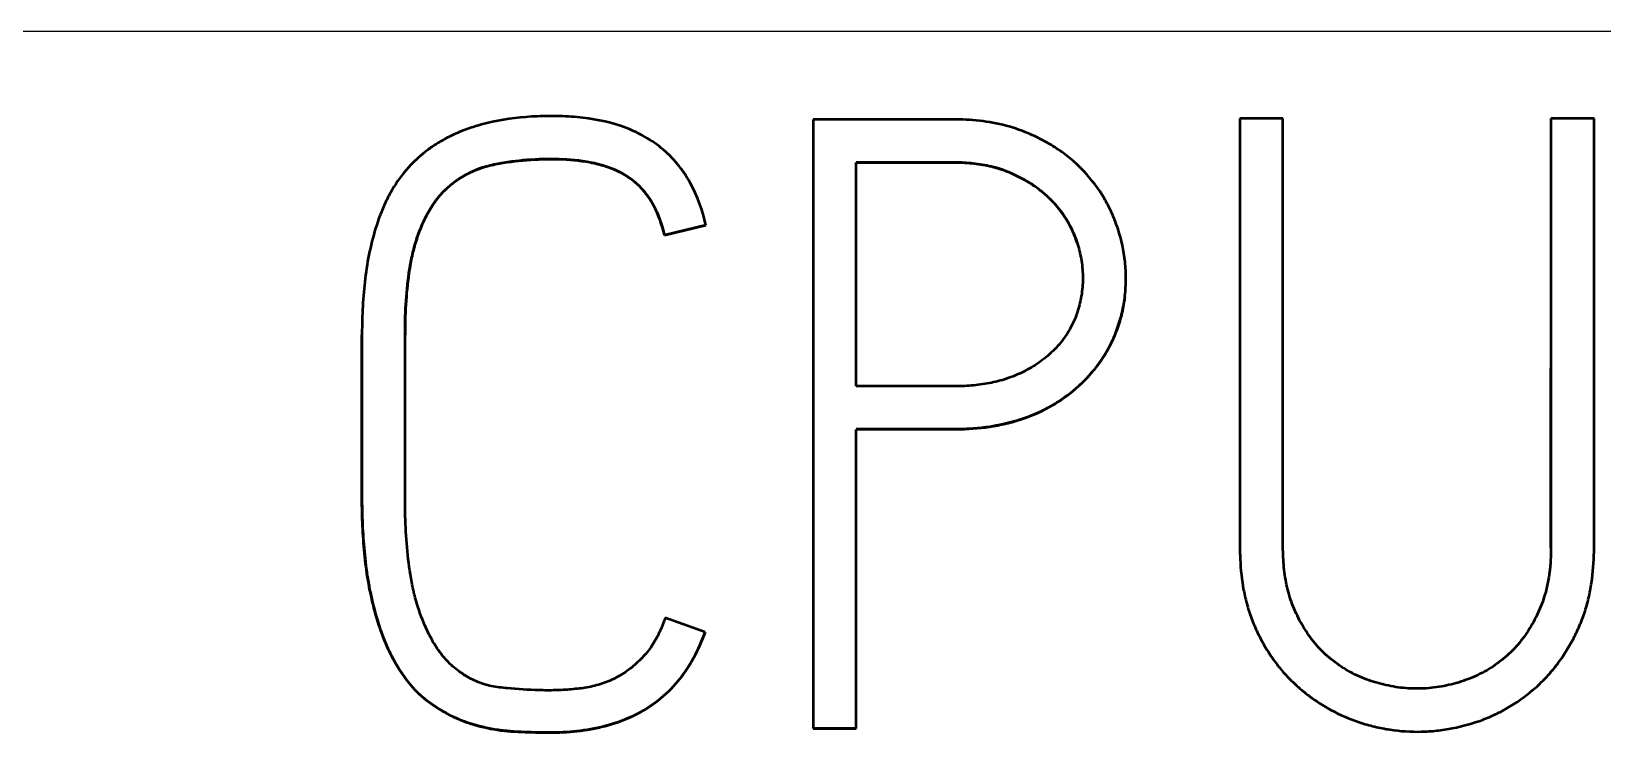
# Model space of a CAD drawing. Header units: millimetres. Extents: x 6750 to 121550, y -28210 to 66060.
# Drawn here: x 16000.874 to 16005, y 16212.721 to 16214.563 of the extents above; entities that cross this region are included whole.
import ezdxf

# ---------------------------------------------------------------- set-up
doc = ezdxf.new("R2010")
doc.units = ezdxf.units.MM
doc.layers.add('1', color=7, linetype='Continuous')

# ---------------------------------------------------------------- blocks, each defined once
blk = doc.blocks.new('s7-1513')
at = {"layer": '1', "color": 7, "linetype": 'Continuous', "lineweight": 25}
blk.add_line((15415.9201, 16404.4403), (15391.1201, 16404.4403), dxfattribs=at)
at = {"layer": '1', "color": 7, "linetype": 'Continuous', "lineweight": 50}
for p, q in [((15393.2655, 16404.209), (15393.2655, 16402.609)), ((15394.4991, 16404.2114), (15394.386, 16404.2114)), ((15395.316, 16404.2114), (15395.2029, 16404.2114)), ((15395.316, 16403.0839), (15395.316, 16404.2113)), ((15393.3786, 16403.5078), (15393.3786, 16404.0959)), ((15392.9833, 16403.9315), (15392.8747, 16403.9052)), ((15392.8747, 16403.9052), (15392.9833, 16403.9315)), ((15392.9833, 16403.9315), (15392.9833, 16403.9315)), ((15392.8747, 16403.9052), (15392.8747, 16403.9052)), ((15394.0866, 16403.7921), (15394.0866, 16403.7921)), ((15392.0803, 16403.6432), (15392.0803, 16403.6432)), ((15393.3786, 16402.609), (15393.3786, 16403.3947)), ((15392.9813, 16402.862), (15392.877, 16402.8997)), ((15392.9813, 16402.862), (15392.9813, 16402.862)), ((15393.3786, 16402.6091), (15393.2655, 16402.6091)), ((15393.2655, 16402.6091), (15393.3786, 16402.6091))]:
    blk.add_line(p, q, dxfattribs=at)
for points, knots in [([(15392.9833, 16403.9315), (15392.9746, 16403.9704), (15392.9616, 16404.0077), (15392.9375, 16404.0512), (15392.9322, 16404.0598), (15392.921, 16404.0763), (15392.9151, 16404.0842), (15392.8962, 16404.1071), (15392.8821, 16404.1212), (15392.8509, 16404.1466), (15392.8343, 16404.1575), (15392.808, 16404.1717), (15392.799, 16404.1761), (15392.7807, 16404.1841), (15392.7713, 16404.1877), (15392.7239, 16404.204), (15392.6849, 16404.2113), (15392.6352, 16404.2159), (15392.6251, 16404.2166), (15392.6051, 16404.2176), (15392.5952, 16404.2178), (15392.5653, 16404.218), (15392.5455, 16404.2175), (15392.4863, 16404.2139), (15392.4471, 16404.2087), (15392.3988, 16404.1969), (15392.3891, 16404.1942), (15392.3699, 16404.1883), (15392.3603, 16404.1851), (15392.3321, 16404.1745), (15392.314, 16404.1663), (15392.2877, 16404.1519), (15392.2792, 16404.1467), (15392.2624, 16404.1358), (15392.2542, 16404.1299), (15392.2304, 16404.1113), (15392.2157, 16404.0976), (15392.2022, 16404.0827)], [0, 0, 0, 0, 0.125, 0.125, 0.15625, 0.15625, 0.1875, 0.1875, 0.25, 0.25, 0.3125, 0.3125, 0.34375, 0.34375, 0.375, 0.375, 0.5, 0.5, 0.53125, 0.53125, 0.5625, 0.5625, 0.625, 0.625, 0.75, 0.75, 0.78125, 0.78125, 0.8125, 0.8125, 0.875, 0.875, 0.90625, 0.90625, 0.9375, 0.9375, 1, 1, 1, 1]), ([(15393.8304, 16404.1724), (15393.7865, 16404.1911), (15393.7407, 16404.2016), (15393.682, 16404.2074), (15393.6701, 16404.2082), (15393.6523, 16404.2089), (15393.6463, 16404.209), (15393.6344, 16404.2092), (15393.6285, 16404.2091), (15393.5987, 16404.2091), (15393.4797, 16404.2091), (15393.3607, 16404.2091), (15393.2655, 16404.2091)], [0, 0, 0, 0, 0.25, 0.25, 0.3125, 0.3125, 0.34375, 0.34375, 0.375, 0.375, 0.5, 1, 1, 1, 1]), ([(15394.386, 16404.2114), (15394.386, 16403.9928), (15394.386, 16403.6649), (15394.386, 16403.3097), (15394.386, 16403.1594), (15394.386, 16403.1184), (15394.386, 16403.091), (15394.3859, 16403.0774), (15394.3871, 16403.0365), (15394.3895, 16403.0094), (15394.3963, 16402.9691), (15394.3991, 16402.9558), (15394.4059, 16402.9292), (15394.4099, 16402.9159), (15394.4192, 16402.89), (15394.4245, 16402.8773), (15394.4361, 16402.8526), (15394.4486, 16402.8283), (15394.4633, 16402.8051), (15394.4791, 16402.7824), (15394.4875, 16402.7714), (15394.5053, 16402.7505), (15394.5147, 16402.7406), (15394.5344, 16402.7216), (15394.5447, 16402.7126), (15394.5661, 16402.6954), (15394.5772, 16402.6871), (15394.6002, 16402.6717), (15394.612, 16402.6646), (15394.6481, 16402.6448), (15394.6733, 16402.6339), (15394.7126, 16402.6208), (15394.726, 16402.617), (15394.7529, 16402.6105), (15394.7664, 16402.6078), (15394.8071, 16402.6017), (15394.8345, 16402.5999), (15394.876, 16402.6007), (15394.8899, 16402.6017), (15394.9173, 16402.6046), (15394.9309, 16402.6067), (15394.9713, 16402.6146), (15394.9977, 16402.6222), (15395.0366, 16402.6368), (15395.0493, 16402.6422), (15395.074, 16402.6543), (15395.1099, 16402.6739), (15395.1428, 16402.6984), (15395.1736, 16402.726), (15395.1835, 16402.7357), (15395.202, 16402.7558), (15395.2195, 16402.7767), (15395.235, 16402.7991), (15395.2495, 16402.8223), (15395.2563, 16402.8342), (15395.2689, 16402.8586), (15395.2747, 16402.871), (15395.2852, 16402.8961), (15395.2944, 16402.9217), (15395.3011, 16402.9481), (15395.3068, 16402.9749), (15395.3091, 16402.9885), (15395.3145, 16403.0292), (15395.316, 16403.0566), (15395.316, 16403.0841)], [0, 0, 0, 0, 0.25, 0.375, 0.40625, 0.421875, 0.421875, 0.4375, 0.4375, 0.46875, 0.46875, 0.484375, 0.484375, 0.5, 0.5, 0.515625, 0.515625, 0.53125, 0.546875, 0.546875, 0.5625, 0.5625, 0.578125, 0.578125, 0.59375, 0.59375, 0.609375, 0.609375, 0.625, 0.625, 0.65625, 0.65625, 0.671875, 0.671875, 0.6875, 0.6875, 0.71875, 0.71875, 0.734375, 0.734375, 0.75, 0.75, 0.78125, 0.78125, 0.796875, 0.796875, 0.8125, 0.84375, 0.84375, 0.859375, 0.859375, 0.875, 0.890625, 0.890625, 0.90625, 0.90625, 0.921875, 0.921875, 0.9375, 0.953125, 0.953125, 0.96875, 0.96875, 1, 1, 1, 1]), ([(15395.2029, 16404.2114), (15395.2029, 16403.9288), (15395.2029, 16403.5755), (15395.2029, 16403.2045), (15395.2029, 16403.1162), (15395.2029, 16403.0897), (15395.2029, 16403.0809), (15395.2026, 16403.0632), (15395.2022, 16403.0544), (15395.199, 16403.0104), (15395.1929, 16402.976), (15395.1783, 16402.9343), (15395.175, 16402.926), (15395.1678, 16402.9099), (15395.1563, 16402.8861), (15395.1425, 16402.8637), (15395.127, 16402.8424), (15395.1215, 16402.8355), (15395.1099, 16402.8221), (15395.1037, 16402.8156), (15395.0846, 16402.797), (15395.0709, 16402.7858), (15395.0419, 16402.7657), (15395.0266, 16402.7568), (15394.9943, 16402.7414), (15394.9776, 16402.7352), (15394.9436, 16402.7248), (15394.9263, 16402.7207), (15394.8997, 16402.7165), (15394.8908, 16402.7155), (15394.8731, 16402.714), (15394.8642, 16402.7136), (15394.8377, 16402.7133), (15394.82, 16402.7144), (15394.7848, 16402.7192), (15394.7671, 16402.7229), (15394.7329, 16402.7323), (15394.7161, 16402.738), (15394.6918, 16402.7487), (15394.6839, 16402.7526), (15394.6682, 16402.7612), (15394.6604, 16402.7658), (15394.6381, 16402.7805), (15394.6242, 16402.7914), (15394.5981, 16402.8152), (15394.5861, 16402.8282), (15394.5642, 16402.8565), (15394.5545, 16402.8714), (15394.5417, 16402.8946), (15394.5377, 16402.9025), (15394.5302, 16402.9186), (15394.5267, 16402.9268), (15394.5173, 16402.9518), (15394.5124, 16402.9689), (15394.5051, 16403.0034), (15394.5026, 16403.0209), (15394.5003, 16403.0474), (15394.4997, 16403.0563), (15394.4991, 16403.074), (15394.4991, 16403.0829), (15394.4991, 16403.1096), (15394.4991, 16403.1984), (15394.4991, 16403.5717), (15394.4991, 16403.9271), (15394.4991, 16404.2114)], [0, 0, 0, 0, 0.25, 0.3125, 0.328125, 0.328125, 0.335938, 0.335938, 0.34375, 0.34375, 0.375, 0.375, 0.382813, 0.382813, 0.390625, 0.40625, 0.40625, 0.414063, 0.414063, 0.421875, 0.421875, 0.4375, 0.4375, 0.453125, 0.453125, 0.46875, 0.46875, 0.484375, 0.484375, 0.492188, 0.492188, 0.5, 0.5, 0.515625, 0.515625, 0.53125, 0.53125, 0.546875, 0.546875, 0.554688, 0.554688, 0.5625, 0.5625, 0.578125, 0.578125, 0.59375, 0.59375, 0.609375, 0.609375, 0.617188, 0.617188, 0.625, 0.625, 0.640625, 0.640625, 0.65625, 0.65625, 0.664063, 0.664063, 0.671875, 0.671875, 0.6875, 0.75, 1, 1, 1, 1]), ([(15393.3786, 16403.3948), (15393.4369, 16403.3948), (15393.5099, 16403.3948), (15393.5902, 16403.3948), (15393.612, 16403.3948), (15393.6266, 16403.3948), (15393.6339, 16403.3948), (15393.6704, 16403.3952), (15393.6994, 16403.3972), (15393.7428, 16403.4037), (15393.7573, 16403.4065), (15393.7789, 16403.4116), (15393.786, 16403.4134), (15393.8004, 16403.4175), (15393.8076, 16403.4198), (15393.8431, 16403.4317), (15393.8701, 16403.444), (15393.9084, 16403.4666), (15393.9208, 16403.4749), (15393.9448, 16403.4929), (15393.9561, 16403.5025), (15393.9885, 16403.5329), (15394.0078, 16403.5553), (15394.0326, 16403.5927), (15394.0401, 16403.6055), (15394.0532, 16403.6319), (15394.0589, 16403.6455), (15394.0688, 16403.6733), (15394.073, 16403.6875), (15394.0798, 16403.7165), (15394.0823, 16403.7312), (15394.0857, 16403.7605), (15394.0865, 16403.7752), (15394.0867, 16403.8047), (15394.0859, 16403.8196), (15394.0813, 16403.864), (15394.075, 16403.8928), (15394.0613, 16403.9349), (15394.056, 16403.9488), (15394.0439, 16403.976), (15394.0371, 16403.9891), (15394.0147, 16404.0272), (15393.997, 16404.0507), (15393.9715, 16404.0779), (15393.9662, 16404.0832), (15393.9555, 16404.0935), (15393.9389, 16404.1083), (15393.9094, 16404.1306), (15393.884, 16404.1459), (15393.8577, 16404.16), (15393.8442, 16404.1665), (15393.8304, 16404.1724)], [0, 0, 0, 0, 0.125, 0.15625, 0.171875, 0.171875, 0.1875, 0.1875, 0.25, 0.25, 0.28125, 0.28125, 0.296875, 0.296875, 0.3125, 0.3125, 0.375, 0.375, 0.40625, 0.40625, 0.4375, 0.4375, 0.5, 0.5, 0.53125, 0.53125, 0.5625, 0.5625, 0.59375, 0.59375, 0.625, 0.625, 0.65625, 0.65625, 0.6875, 0.6875, 0.75, 0.75, 0.78125, 0.78125, 0.8125, 0.8125, 0.875, 0.875, 0.890625, 0.890625, 0.90625, 0.9375, 0.96875, 0.96875, 1, 1, 1, 1]), ([(15392.877, 16402.8997), (15392.8725, 16402.8867), (15392.8674, 16402.874), (15392.8557, 16402.8493), (15392.8491, 16402.8374), (15392.8377, 16402.8203), (15392.8337, 16402.8147), (15392.825, 16402.8039), (15392.8203, 16402.7987), (15392.8057, 16402.7839), (15392.7955, 16402.7746), (15392.7738, 16402.7577), (15392.7623, 16402.7501), (15392.7437, 16402.7402), (15392.7374, 16402.7372), (15392.7246, 16402.7316), (15392.7052, 16402.7241), (15392.685, 16402.7189), (15392.6643, 16402.7153), (15392.6573, 16402.7144), (15392.6434, 16402.7129), (15392.6225, 16402.7107), (15392.6016, 16402.7095), (15392.5737, 16402.7088), (15392.5597, 16402.7089), (15392.5179, 16402.71), (15392.4899, 16402.7117), (15392.4551, 16402.7151), (15392.4481, 16402.7159), (15392.4342, 16402.7175), (15392.4274, 16402.7186), (15392.4137, 16402.7215), (15392.407, 16402.7233), (15392.3936, 16402.7275), (15392.387, 16402.73), (15392.3676, 16402.7384), (15392.3554, 16402.7452), (15392.3382, 16402.7568), (15392.3326, 16402.7609), (15392.3217, 16402.7696), (15392.3163, 16402.7742), (15392.3011, 16402.7888), (15392.2921, 16402.7994), (15392.2757, 16402.8218), (15392.2684, 16402.8337), (15392.2484, 16402.8705), (15392.238, 16402.896), (15392.2249, 16402.9352), (15392.2211, 16402.9485), (15392.2145, 16402.9754), (15392.2117, 16402.9891), (15392.2044, 16403.03), (15392.2011, 16403.0574), (15392.1964, 16403.1121), (15392.1949, 16403.1395), (15392.1937, 16403.1807), (15392.1935, 16403.1944), (15392.1933, 16403.2219), (15392.1934, 16403.2356), (15392.1934, 16403.3042), (15392.1934, 16403.4141), (15392.1934, 16403.5377), (15392.1934, 16403.6063), (15392.1934, 16403.6338), (15392.1933, 16403.6475), (15392.1938, 16403.6887), (15392.1948, 16403.7162), (15392.199, 16403.7709), (15392.2021, 16403.7981), (15392.2092, 16403.8383), (15392.212, 16403.8516), (15392.2187, 16403.8781), (15392.2227, 16403.8912), (15392.2318, 16403.9171), (15392.237, 16403.93), (15392.2487, 16403.9551), (15392.2553, 16403.9673), (15392.2664, 16403.9847), (15392.2703, 16403.9904), (15392.2786, 16404.0015), (15392.283, 16404.0069), (15392.297, 16404.0225), (15392.3071, 16404.0318), (15392.3287, 16404.0489), (15392.3402, 16404.0566), (15392.3647, 16404.0701), (15392.3775, 16404.0757), (15392.3971, 16404.0826), (15392.4037, 16404.0846), (15392.4171, 16404.0882), (15392.424, 16404.0897), (15392.4445, 16404.0939), (15392.4583, 16404.0962), (15392.4995, 16404.1017), (15392.527, 16404.1037), (15392.5821, 16404.1052), (15392.6097, 16404.1048), (15392.6511, 16404.1008), (15392.665, 16404.099), (15392.6926, 16404.0937), (15392.7061, 16404.0903), (15392.726, 16404.0839), (15392.7326, 16404.0816), (15392.7456, 16404.0763), (15392.752, 16404.0734), (15392.7707, 16404.0637), (15392.7824, 16404.0563), (15392.804, 16404.0388), (15392.814, 16404.0287), (15392.8316, 16404.0071), (15392.8392, 16403.9955), (15392.8526, 16403.971), (15392.8582, 16403.9582), (15392.8677, 16403.9321), (15392.8715, 16403.9188), (15392.8747, 16403.9052)], [0, 0, 0, 0, 0.015625, 0.015625, 0.03125, 0.03125, 0.039063, 0.039063, 0.046875, 0.046875, 0.0625, 0.0625, 0.078125, 0.078125, 0.085938, 0.085938, 0.09375, 0.109375, 0.109375, 0.117188, 0.117188, 0.125, 0.140625, 0.140625, 0.15625, 0.15625, 0.1875, 0.1875, 0.195313, 0.195313, 0.203125, 0.203125, 0.210938, 0.210938, 0.21875, 0.21875, 0.234375, 0.234375, 0.242188, 0.242188, 0.25, 0.25, 0.265625, 0.265625, 0.28125, 0.28125, 0.3125, 0.3125, 0.328125, 0.328125, 0.34375, 0.34375, 0.375, 0.375, 0.40625, 0.40625, 0.421875, 0.421875, 0.4375, 0.4375, 0.5, 0.5625, 0.578125, 0.578125, 0.59375, 0.59375, 0.625, 0.625, 0.65625, 0.65625, 0.671875, 0.671875, 0.6875, 0.6875, 0.703125, 0.703125, 0.71875, 0.71875, 0.726562, 0.726562, 0.734375, 0.734375, 0.75, 0.75, 0.765625, 0.765625, 0.78125, 0.78125, 0.789062, 0.789062, 0.796875, 0.796875, 0.8125, 0.8125, 0.84375, 0.84375, 0.875, 0.875, 0.890625, 0.890625, 0.90625, 0.90625, 0.914062, 0.914062, 0.921875, 0.921875, 0.9375, 0.9375, 0.953125, 0.953125, 0.96875, 0.96875, 0.984375, 0.984375, 1, 1, 1, 1]), ([(15392.8747, 16403.9052), (15392.8684, 16403.9322), (15392.8594, 16403.958), (15392.8432, 16403.9883), (15392.8397, 16403.9942), (15392.8321, 16404.0058), (15392.8279, 16404.0115), (15392.8149, 16404.0278), (15392.8053, 16404.0376), (15392.7891, 16404.0509), (15392.7835, 16404.0551), (15392.7718, 16404.0627), (15392.7658, 16404.0662), (15392.7473, 16404.0759), (15392.7344, 16404.0812), (15392.7077, 16404.0899), (15392.6943, 16404.0933), (15392.6671, 16404.0986), (15392.6533, 16404.1006), (15392.6119, 16404.1047), (15392.5839, 16404.1052), (15392.5283, 16404.1038), (15392.5006, 16404.1018), (15392.4592, 16404.0963), (15392.4454, 16404.094), (15392.4249, 16404.0899), (15392.4181, 16404.0884), (15392.4046, 16404.0849), (15392.398, 16404.0829), (15392.3784, 16404.0761), (15392.3656, 16404.0705), (15392.341, 16404.0571), (15392.3295, 16404.0494), (15392.3078, 16404.0324), (15392.2976, 16404.0231), (15392.2836, 16404.0076), (15392.2792, 16404.0022), (15392.2708, 16403.9911), (15392.2668, 16403.9854), (15392.2556, 16403.9679), (15392.249, 16403.9557), (15392.2372, 16403.9305), (15392.232, 16403.9176), (15392.2228, 16403.8916), (15392.2188, 16403.8784), (15392.2121, 16403.8518), (15392.2092, 16403.8383), (15392.202, 16403.7976), (15392.1989, 16403.77), (15392.1948, 16403.715), (15392.1938, 16403.6875), (15392.1934, 16403.6544), (15392.1934, 16403.6488), (15392.1934, 16403.6431)], [0, 0, 0, 0, 0.075735, 0.075735, 0.094668, 0.094668, 0.113602, 0.113602, 0.151469, 0.151469, 0.170403, 0.170403, 0.189337, 0.189337, 0.227204, 0.227204, 0.265071, 0.265071, 0.302939, 0.302939, 0.378673, 0.378673, 0.454408, 0.454408, 0.492275, 0.492275, 0.511209, 0.511209, 0.530142, 0.530142, 0.56801, 0.56801, 0.605877, 0.605877, 0.643744, 0.643744, 0.662678, 0.662678, 0.681612, 0.681612, 0.719479, 0.719479, 0.757346, 0.757346, 0.795214, 0.795214, 0.833081, 0.833081, 0.908816, 0.908816, 0.98455, 0.98455, 1, 1, 1, 1]), ([(15393.3786, 16404.096), (15393.442, 16404.096), (15393.5213, 16404.096), (15393.6006, 16404.096), (15393.6244, 16404.096), (15393.6323, 16404.0961), (15393.6482, 16404.0959), (15393.6561, 16404.0956), (15393.6797, 16404.0942), (15393.6954, 16404.0924), (15393.7188, 16404.0884), (15393.7265, 16404.0868), (15393.742, 16404.083), (15393.7497, 16404.0808), (15393.7725, 16404.0734), (15393.7871, 16404.0672), (15393.8154, 16404.0533), (15393.8292, 16404.0455), (15393.8491, 16404.0322), (15393.8556, 16404.0275), (15393.868, 16404.0177), (15393.874, 16404.0126), (15393.8913, 16403.9967), (15393.902, 16403.9851), (15393.9215, 16403.9604), (15393.9304, 16403.947), (15393.9454, 16403.9193), (15393.9516, 16403.9049), (15393.9618, 16403.8752), (15393.9659, 16403.8597), (15393.9715, 16403.8288), (15393.9731, 16403.8132), (15393.9736, 16403.7897), (15393.9734, 16403.7818), (15393.9724, 16403.766), (15393.9716, 16403.7581), (15393.9681, 16403.7348), (15393.9645, 16403.7195), (15393.9573, 16403.6972), (15393.9546, 16403.6898), (15393.9485, 16403.6753), (15393.945, 16403.6681), (15393.9337, 16403.6472), (15393.9205, 16403.6277), (15393.9048, 16403.6102), (15393.8937, 16403.5989), (15393.8878, 16403.5934), (15393.8698, 16403.5779), (15393.857, 16403.5687), (15393.83, 16403.5522), (15393.8157, 16403.5449), (15393.7939, 16403.5354), (15393.7866, 16403.5325), (15393.7717, 16403.5272), (15393.7642, 16403.5248), (15393.7413, 16403.5185), (15393.7256, 16403.5154), (15393.6941, 16403.5108), (15393.6784, 16403.5094), (15393.6547, 16403.5082), (15393.6469, 16403.508), (15393.6311, 16403.5079), (15393.6232, 16403.5079), (15393.5995, 16403.5079), (15393.5206, 16403.5079), (15393.4417, 16403.5079), (15393.3786, 16403.5079)], [0, 0, 0, 0, 0.125, 0.15625, 0.15625, 0.171875, 0.171875, 0.1875, 0.1875, 0.21875, 0.21875, 0.234375, 0.234375, 0.25, 0.25, 0.28125, 0.28125, 0.3125, 0.3125, 0.328125, 0.328125, 0.34375, 0.34375, 0.375, 0.375, 0.40625, 0.40625, 0.4375, 0.4375, 0.46875, 0.46875, 0.5, 0.5, 0.515625, 0.515625, 0.53125, 0.53125, 0.5625, 0.5625, 0.578125, 0.578125, 0.59375, 0.59375, 0.625, 0.640625, 0.640625, 0.65625, 0.65625, 0.6875, 0.6875, 0.71875, 0.71875, 0.734375, 0.734375, 0.75, 0.75, 0.78125, 0.78125, 0.8125, 0.8125, 0.828125, 0.828125, 0.84375, 0.84375, 0.875, 1, 1, 1, 1]), ([(15393.9584, 16403.8849), (15393.9576, 16403.8873), (15393.9568, 16403.8897), (15393.9534, 16403.8995), (15393.9505, 16403.9069), (15393.9441, 16403.9214), (15393.9335, 16403.9425), (15393.916, 16403.9684), (15393.9005, 16403.9863), (15393.8897, 16403.9979), (15393.884, 16404.0035), (15393.8665, 16404.0194), (15393.854, 16404.029), (15393.8277, 16404.0464), (15393.8137, 16404.0542), (15393.7923, 16404.0646), (15393.7851, 16404.0678), (15393.7706, 16404.0738), (15393.7557, 16404.0792), (15393.7405, 16404.0834), (15393.725, 16404.0871), (15393.7172, 16404.0887), (15393.6936, 16404.0927), (15393.6779, 16404.0943), (15393.6543, 16404.0957), (15393.6465, 16404.0959), (15393.6307, 16404.0961), (15393.6228, 16404.096), (15393.5992, 16404.096), (15393.5204, 16404.096), (15393.4416, 16404.096), (15393.3786, 16404.096)], [0, 0, 0, 0, 0.011195, 0.011195, 0.046509, 0.046509, 0.081824, 0.152453, 0.187767, 0.187767, 0.223082, 0.223082, 0.29371, 0.29371, 0.364339, 0.364339, 0.399654, 0.399654, 0.434968, 0.470283, 0.470283, 0.505597, 0.505597, 0.576226, 0.576226, 0.611541, 0.611541, 0.646855, 0.646855, 0.717484, 1, 1, 1, 1]), ([(15392.2022, 16404.0827), (15392.1857, 16404.0644), (15392.1716, 16404.0446), (15392.1533, 16404.0133), (15392.1477, 16404.0026), (15392.1373, 16403.9807), (15392.1325, 16403.9694), (15392.1194, 16403.9352), (15392.1123, 16403.9121), (15392.1006, 16403.8653), (15392.096, 16403.8416), (15392.0887, 16403.7939), (15392.086, 16403.7699), (15392.0822, 16403.7214), (15392.0811, 16403.6972), (15392.0803, 16403.6609), (15392.0803, 16403.6488), (15392.0803, 16403.6245), (15392.0803, 16403.5882), (15392.0803, 16403.4549), (15392.0803, 16403.3338), (15392.0803, 16403.2247), (15392.0802, 16403.2126), (15392.0805, 16403.1884), (15392.0807, 16403.1763), (15392.0818, 16403.1401), (15392.0831, 16403.1159), (15392.0869, 16403.0678), (15392.0894, 16403.0437), (15392.0946, 16403.0078), (15392.0966, 16402.9958), (15392.101, 16402.9719), (15392.1035, 16402.96), (15392.1118, 16402.9246), (15392.1181, 16402.9013), (15392.1331, 16402.8554), (15392.1418, 16402.8328), (15392.1576, 16402.7999), (15392.1633, 16402.7891), (15392.1757, 16402.768), (15392.1823, 16402.7578), (15392.1963, 16402.7379), (15392.2037, 16402.7283), (15392.2157, 16402.7145), (15392.2198, 16402.71), (15392.2285, 16402.7013), (15392.2329, 16402.697), (15392.2421, 16402.6888), (15392.2468, 16402.6849), (15392.2565, 16402.6775), (15392.2615, 16402.674), (15392.2766, 16402.6638), (15392.2972, 16402.6509), (15392.319, 16402.6399), (15392.3416, 16402.63), (15392.353, 16402.6257), (15392.3879, 16402.6145), (15392.4117, 16402.6088), (15392.4481, 16402.6033), (15392.4604, 16402.602), (15392.4847, 16402.6005), (15392.509, 16402.5993), (15392.5334, 16402.5985), (15392.5577, 16402.5981), (15392.5698, 16402.598), (15392.6062, 16402.5984), (15392.6304, 16402.5999), (15392.6667, 16402.6045), (15392.6787, 16402.6064), (15392.7028, 16402.6112), (15392.7149, 16402.614), (15392.7507, 16402.624), (15392.7737, 16402.6326), (15392.8068, 16402.6488), (15392.8176, 16402.6547), (15392.8386, 16402.6679), (15392.8487, 16402.675), (15392.8776, 16402.6977), (15392.895, 16402.7148), (15392.9185, 16402.7433), (15392.9259, 16402.7533), (15392.9395, 16402.7737), (15392.9459, 16402.7842), (15392.9633, 16402.8164), (15392.9731, 16402.8388), (15392.9813, 16402.862)], [0, 0, 0, 0, 0.03125, 0.03125, 0.046875, 0.046875, 0.0625, 0.0625, 0.09375, 0.09375, 0.125, 0.125, 0.15625, 0.15625, 0.1875, 0.1875, 0.203125, 0.203125, 0.21875, 0.25, 0.375, 0.375, 0.390625, 0.390625, 0.40625, 0.40625, 0.4375, 0.4375, 0.46875, 0.46875, 0.484375, 0.484375, 0.5, 0.5, 0.53125, 0.53125, 0.5625, 0.5625, 0.578125, 0.578125, 0.59375, 0.59375, 0.609375, 0.609375, 0.617187, 0.617187, 0.625, 0.625, 0.632812, 0.632812, 0.640625, 0.640625, 0.65625, 0.671875, 0.671875, 0.6875, 0.6875, 0.71875, 0.71875, 0.734375, 0.734375, 0.75, 0.765625, 0.765625, 0.78125, 0.78125, 0.8125, 0.8125, 0.828125, 0.828125, 0.84375, 0.84375, 0.875, 0.875, 0.890625, 0.890625, 0.90625, 0.90625, 0.9375, 0.9375, 0.953125, 0.953125, 0.96875, 0.96875, 1, 1, 1, 1]), ([(15394.0837, 16403.7436), (15394.0831, 16403.7383), (15394.0823, 16403.733), (15394.0803, 16403.7204), (15394.0789, 16403.7131), (15394.0741, 16403.6914), (15394.0701, 16403.6773), (15394.0605, 16403.6497), (15394.055, 16403.6361), (15394.0423, 16403.6097), (15394.0351, 16403.5969), (15394.0109, 16403.5594), (15393.9921, 16403.5368), (15393.9602, 16403.5061), (15393.949, 16403.4964), (15393.9254, 16403.4782), (15393.9011, 16403.4614), (15393.8752, 16403.4474), (15393.8484, 16403.4348), (15393.8346, 16403.4291), (15393.7925, 16403.4143), (15393.7639, 16403.4073), (15393.7203, 16403.4002), (15393.7057, 16403.3984), (15393.6762, 16403.3959), (15393.6613, 16403.3952), (15393.639, 16403.3948), (15393.6315, 16403.3948), (15393.6167, 16403.3948), (15393.5943, 16403.3948), (15393.5125, 16403.3948), (15393.4381, 16403.3948), (15393.3786, 16403.3948)], [0, 0, 0, 0, 0.018399, 0.018399, 0.043568, 0.043568, 0.093907, 0.093907, 0.144245, 0.144245, 0.194584, 0.194584, 0.295261, 0.295261, 0.345599, 0.345599, 0.395938, 0.446276, 0.446276, 0.496615, 0.496615, 0.597292, 0.597292, 0.64763, 0.64763, 0.697969, 0.697969, 0.723138, 0.723138, 0.748307, 0.798646, 1, 1, 1, 1]), ([(15392.9813, 16402.862), (15392.9731, 16402.8388), (15392.9633, 16402.8164), (15392.9459, 16402.7843), (15392.9396, 16402.7738), (15392.926, 16402.7534), (15392.9186, 16402.7435), (15392.8951, 16402.7149), (15392.8776, 16402.6977), (15392.8487, 16402.675), (15392.8386, 16402.6679), (15392.8175, 16402.6547), (15392.8067, 16402.6487), (15392.7736, 16402.6325), (15392.7505, 16402.6239), (15392.7027, 16402.6106), (15392.6784, 16402.606), (15392.6298, 16402.5999), (15392.6053, 16402.5984), (15392.5684, 16402.598), (15392.556, 16402.5981), (15392.5313, 16402.5986), (15392.519, 16402.599), (15392.4944, 16402.6), (15392.4821, 16402.6006), (15392.4575, 16402.6023), (15392.4454, 16402.6037), (15392.409, 16402.6093), (15392.3851, 16402.6152), (15392.3377, 16402.6308), (15392.3153, 16402.6411), (15392.2833, 16402.6595), (15392.2729, 16402.6662), (15392.2576, 16402.6768), (15392.2526, 16402.6804), (15392.243, 16402.6881), (15392.2384, 16402.6921), (15392.216, 16402.7127), (15392.2005, 16402.7314), (15392.1797, 16402.7618), (15392.1732, 16402.7722), (15392.161, 16402.7933), (15392.1555, 16402.8041), (15392.1401, 16402.837), (15392.1315, 16402.8597), (15392.1204, 16402.8945), (15392.117, 16402.9063), (15392.1107, 16402.9298), (15392.1078, 16402.9416), (15392.0944, 16403.0006), (15392.0883, 16403.0482), (15392.0828, 16403.1201), (15392.0817, 16403.1441), (15392.0806, 16403.1802), (15392.0804, 16403.1923), (15392.0802, 16403.2164), (15392.0803, 16403.2284), (15392.0803, 16403.3371), (15392.0803, 16403.4577), (15392.0803, 16403.5905), (15392.0803, 16403.6267), (15392.0803, 16403.6402), (15392.0803, 16403.6417), (15392.0803, 16403.6432)], [0, 0, 0, 0, 0.039121, 0.039121, 0.058682, 0.058682, 0.078243, 0.078243, 0.117364, 0.117364, 0.136925, 0.136925, 0.156485, 0.156485, 0.195607, 0.195607, 0.234728, 0.234728, 0.273849, 0.273849, 0.29341, 0.29341, 0.312971, 0.312971, 0.332531, 0.332531, 0.352092, 0.352092, 0.391213, 0.391213, 0.430335, 0.430335, 0.449895, 0.449895, 0.459676, 0.459676, 0.469456, 0.469456, 0.508577, 0.508577, 0.528138, 0.528138, 0.547699, 0.547699, 0.58682, 0.58682, 0.606381, 0.606381, 0.625941, 0.625941, 0.704184, 0.704184, 0.743305, 0.743305, 0.762866, 0.762866, 0.782427, 0.782427, 0.938912, 0.978033, 0.997594, 0.997594, 1, 1, 1, 1]), ([(15395.2029, 16403.084), (15395.2029, 16403.0878), (15395.2029, 16403.0916), (15395.2029, 16403.1131), (15395.2029, 16403.2017), (15395.2029, 16403.355), (15395.2029, 16403.4906), (15395.2029, 16403.5553)], [0, 0, 0, 0, 0.024132, 0.024132, 0.136897, 0.587957, 1, 1, 1, 1])]:
    blk.add_open_spline(points, degree=3, knots=knots, dxfattribs=at)

msp = doc.modelspace()

# ---------------------------------------------------------------- block references
msp.add_blockref('s7-1513', (609.6615, -189.8771))

doc.saveas('drawing.dxf')
